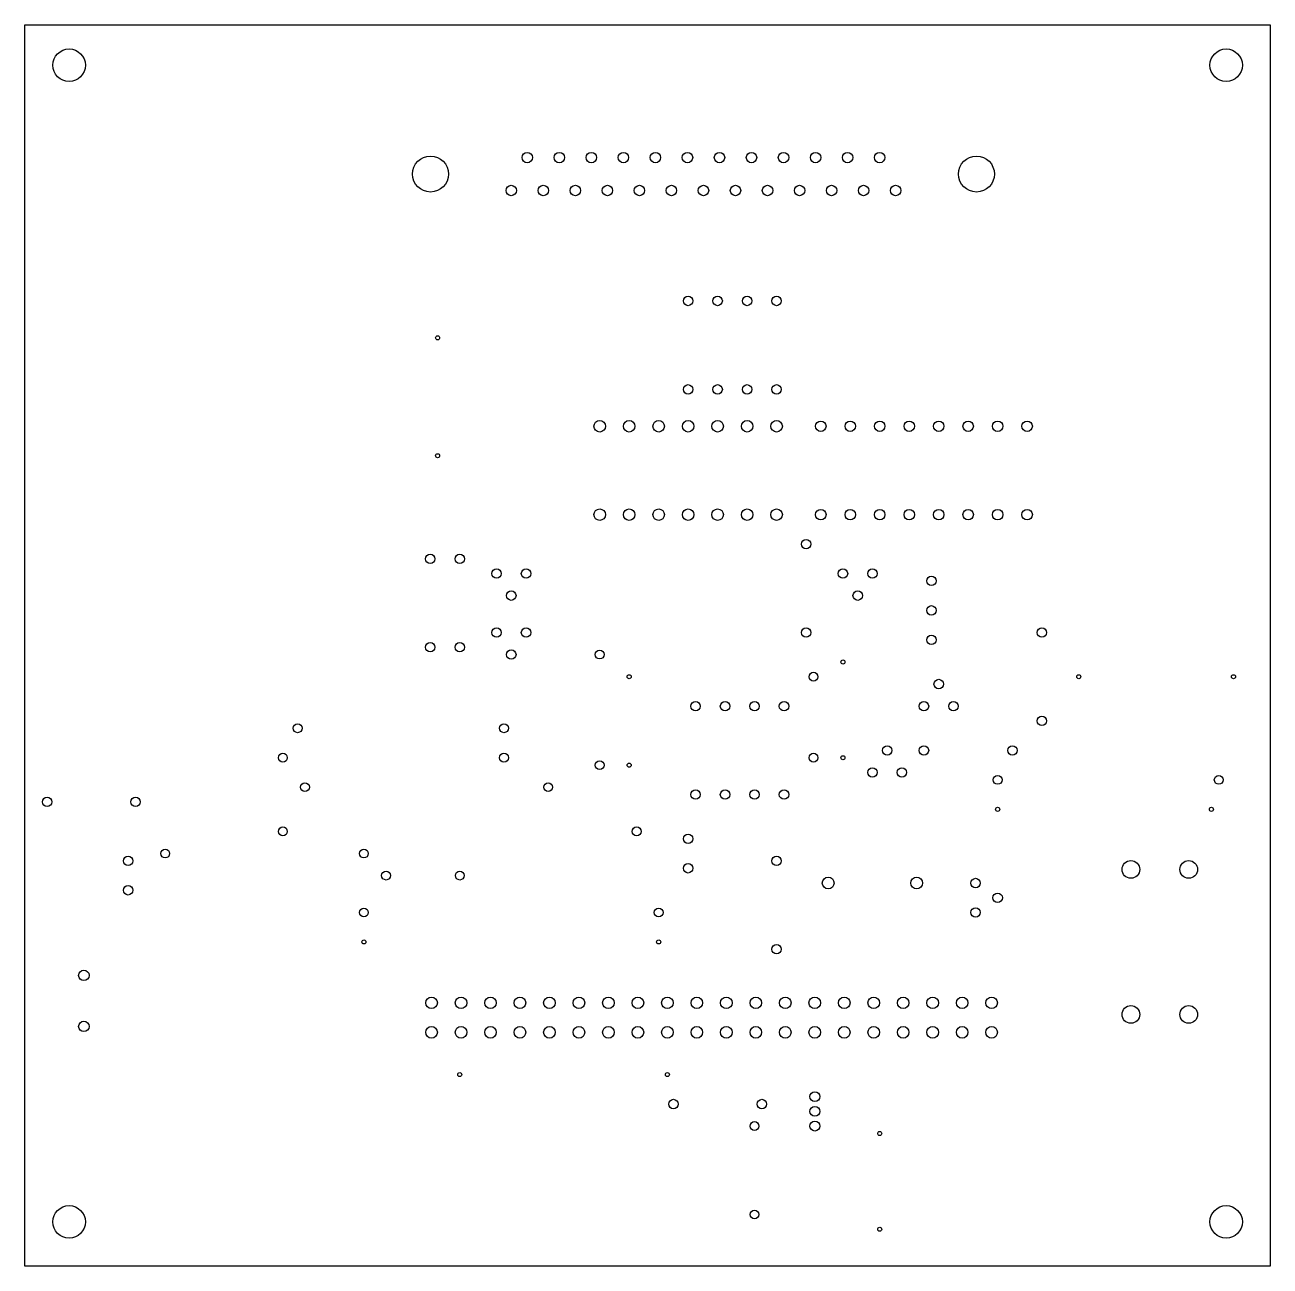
# Model space of a CAD drawing. Header units: millimetres. Extents: x 0 to 107, y 0 to 107.
import ezdxf

# ---------------------------------------------------------------- set-up
doc = ezdxf.new("R2010")
doc.units = ezdxf.units.MM
doc.layers.get('0').update_dxf_attribs({"linetype": 'CONTINUOUS'})

msp = doc.modelspace()

# ---------------------------------------------------------------- linework, layer by layer
msp.add_lwpolyline([(0, 0), (0, 106.99), (107.3, 106.99), (107.3, 0)], close=True)
for centre, radius in [((3.81, 103.51), 1.4), ((103.51, 103.51), 1.4), ((34.95, 94.13), 1.55), ((43.29, 95.55), 0.45), ((46.05, 95.55), 0.45), ((48.81, 95.55), 0.45), ((51.57, 95.55), 0.45), ((54.33, 95.55), 0.45), ((57.09, 95.55), 0.45), ((59.85, 95.55), 0.45), ((62.61, 95.55), 0.45), ((65.37, 95.55), 0.45), ((68.13, 95.55), 0.45), ((70.89, 95.55), 0.45), ((73.65, 95.55), 0.45), ((81.99, 94.13), 1.55), ((41.91, 92.71), 0.45), ((44.67, 92.71), 0.45), ((47.43, 92.71), 0.45), ((50.19, 92.71), 0.45), ((52.95, 92.71), 0.45), ((55.71, 92.71), 0.45), ((58.47, 92.71), 0.45), ((61.23, 92.71), 0.45), ((63.99, 92.71), 0.45), ((66.75, 92.71), 0.45), ((69.51, 92.71), 0.45), ((72.27, 92.71), 0.45), ((75.03, 92.71), 0.45), ((57.15, 83.19), 0.407), ((59.69, 83.19), 0.407), ((62.23, 83.19), 0.407), ((64.77, 83.19), 0.407), ((35.56, 80.01), 0.175), ((57.15, 75.57), 0.407), ((59.69, 75.57), 0.407), ((62.23, 75.57), 0.407), ((64.77, 75.57), 0.407), ((49.53, 72.39), 0.496), ((52.07, 72.39), 0.496), ((54.61, 72.39), 0.496), ((57.15, 72.39), 0.496), ((59.69, 72.39), 0.496), ((62.23, 72.39), 0.496), ((64.77, 72.39), 0.496), ((68.58, 72.39), 0.45), ((71.12, 72.39), 0.45), ((73.66, 72.39), 0.45), ((76.2, 72.39), 0.45), ((78.74, 72.39), 0.45), ((81.28, 72.39), 0.45), ((83.82, 72.39), 0.45), ((86.36, 72.39), 0.45), ((35.56, 69.85), 0.175), ((49.53, 64.77), 0.496), ((52.07, 64.77), 0.496), ((54.61, 64.77), 0.496), ((57.15, 64.77), 0.496), ((59.69, 64.77), 0.496), ((62.23, 64.77), 0.496), ((64.77, 64.77), 0.496), ((68.58, 64.77), 0.45), ((71.12, 64.77), 0.45), ((73.66, 64.77), 0.45), ((76.2, 64.77), 0.45), ((78.74, 64.77), 0.45), ((81.28, 64.77), 0.45), ((83.82, 64.77), 0.45), ((86.36, 64.77), 0.45), ((67.31, 62.23), 0.407), ((34.93, 60.96), 0.406), ((37.47, 60.96), 0.406), ((40.64, 59.69), 0.407), ((43.18, 59.69), 0.407), ((70.49, 59.69), 0.407), ((73.03, 59.69), 0.407), ((78.11, 59.06), 0.407), ((41.91, 57.79), 0.407), ((71.76, 57.79), 0.407), ((78.11, 56.52), 0.407), ((40.64, 54.61), 0.407), ((43.18, 54.61), 0.407), ((67.31, 54.61), 0.407), ((87.63, 54.61), 0.406), ((34.93, 53.34), 0.406), ((37.47, 53.34), 0.406), ((78.11, 53.98), 0.407), ((41.91, 52.71), 0.407), ((49.53, 52.71), 0.381), ((70.49, 52.07), 0.175), ((52.07, 50.8), 0.175), ((67.95, 50.8), 0.381), ((78.74, 50.17), 0.407), ((90.81, 50.8), 0.175), ((104.14, 50.8), 0.175), ((57.79, 48.26), 0.407), ((60.33, 48.26), 0.407), ((62.87, 48.26), 0.407), ((65.41, 48.26), 0.407), ((77.47, 48.26), 0.407), ((80.01, 48.26), 0.406), ((87.63, 46.99), 0.406), ((23.5, 46.36), 0.381), ((41.28, 46.36), 0.381), ((22.23, 43.82), 0.381), ((41.28, 43.82), 0.381), ((67.95, 43.82), 0.381), ((74.3, 44.45), 0.407), ((77.47, 44.45), 0.407), ((85.09, 44.45), 0.406), ((49.53, 43.18), 0.381), ((52.07, 43.18), 0.175), ((70.49, 43.82), 0.175), ((73.03, 42.55), 0.407), ((75.57, 42.55), 0.407), ((83.82, 41.91), 0.381), ((102.87, 41.91), 0.381), ((24.13, 41.28), 0.381), ((45.09, 41.28), 0.381), ((57.79, 40.64), 0.407), ((60.33, 40.64), 0.407), ((62.87, 40.64), 0.407), ((65.41, 40.64), 0.407), ((1.91, 40.01), 0.406), ((9.53, 40.01), 0.406), ((83.82, 39.37), 0.175), ((102.24, 39.37), 0.175), ((22.23, 37.47), 0.381), ((52.71, 37.47), 0.381), ((57.15, 36.83), 0.407), ((12.09, 35.56), 0.381), ((29.21, 35.56), 0.381), ((8.89, 34.93), 0.406), ((57.15, 34.29), 0.407), ((64.77, 34.93), 0.407), ((95.3, 34.19), 0.762), ((100.28, 34.19), 0.762), ((31.12, 33.66), 0.381), ((37.47, 33.66), 0.381), ((69.22, 33.02), 0.508), ((76.84, 33.02), 0.508), ((81.92, 33.02), 0.406), ((8.89, 32.39), 0.406), ((83.82, 31.75), 0.406), ((29.21, 30.48), 0.381), ((54.61, 30.48), 0.381), ((81.92, 30.48), 0.406), ((29.21, 27.94), 0.175), ((54.61, 27.94), 0.175), ((64.77, 27.31), 0.407), ((5.08, 25.06), 0.45), ((35.04, 22.69), 0.5), ((37.58, 22.69), 0.5), ((40.12, 22.69), 0.5), ((42.66, 22.69), 0.5), ((45.2, 22.69), 0.5), ((47.74, 22.69), 0.5), ((50.28, 22.69), 0.5), ((52.82, 22.69), 0.5), ((55.36, 22.69), 0.5), ((57.9, 22.69), 0.5), ((60.44, 22.69), 0.5), ((62.98, 22.69), 0.5), ((65.52, 22.69), 0.5), ((68.06, 22.69), 0.5), ((70.6, 22.69), 0.5), ((73.14, 22.69), 0.5), ((75.68, 22.69), 0.5), ((78.22, 22.69), 0.5), ((80.76, 22.69), 0.5), ((83.3, 22.69), 0.5), ((95.3, 21.69), 0.762), ((100.28, 21.69), 0.762), ((5.08, 20.66), 0.45), ((35.04, 20.15), 0.5), ((37.58, 20.15), 0.5), ((40.12, 20.15), 0.5), ((42.66, 20.15), 0.5), ((45.2, 20.15), 0.5), ((47.74, 20.15), 0.5), ((50.28, 20.15), 0.5), ((52.82, 20.15), 0.5), ((55.36, 20.15), 0.5), ((57.9, 20.15), 0.5), ((60.44, 20.15), 0.5), ((62.98, 20.15), 0.5), ((65.52, 20.15), 0.5), ((68.06, 20.15), 0.5), ((70.6, 20.15), 0.5), ((73.14, 20.15), 0.5), ((75.68, 20.15), 0.5), ((78.22, 20.15), 0.5), ((80.76, 20.15), 0.5), ((83.3, 20.15), 0.5), ((37.47, 16.51), 0.175), ((55.36, 16.51), 0.175), ((68.07, 14.61), 0.425), ((55.88, 13.97), 0.407), ((63.5, 13.97), 0.407), ((68.07, 13.34), 0.425), ((62.87, 12.07), 0.381), ((68.07, 12.07), 0.425), ((73.66, 11.43), 0.175), ((3.81, 3.81), 1.4), ((62.87, 4.45), 0.381), ((103.51, 3.81), 1.4), ((73.66, 3.18), 0.175)]:
    msp.add_circle(centre, radius)

doc.saveas('drawing.dxf')
